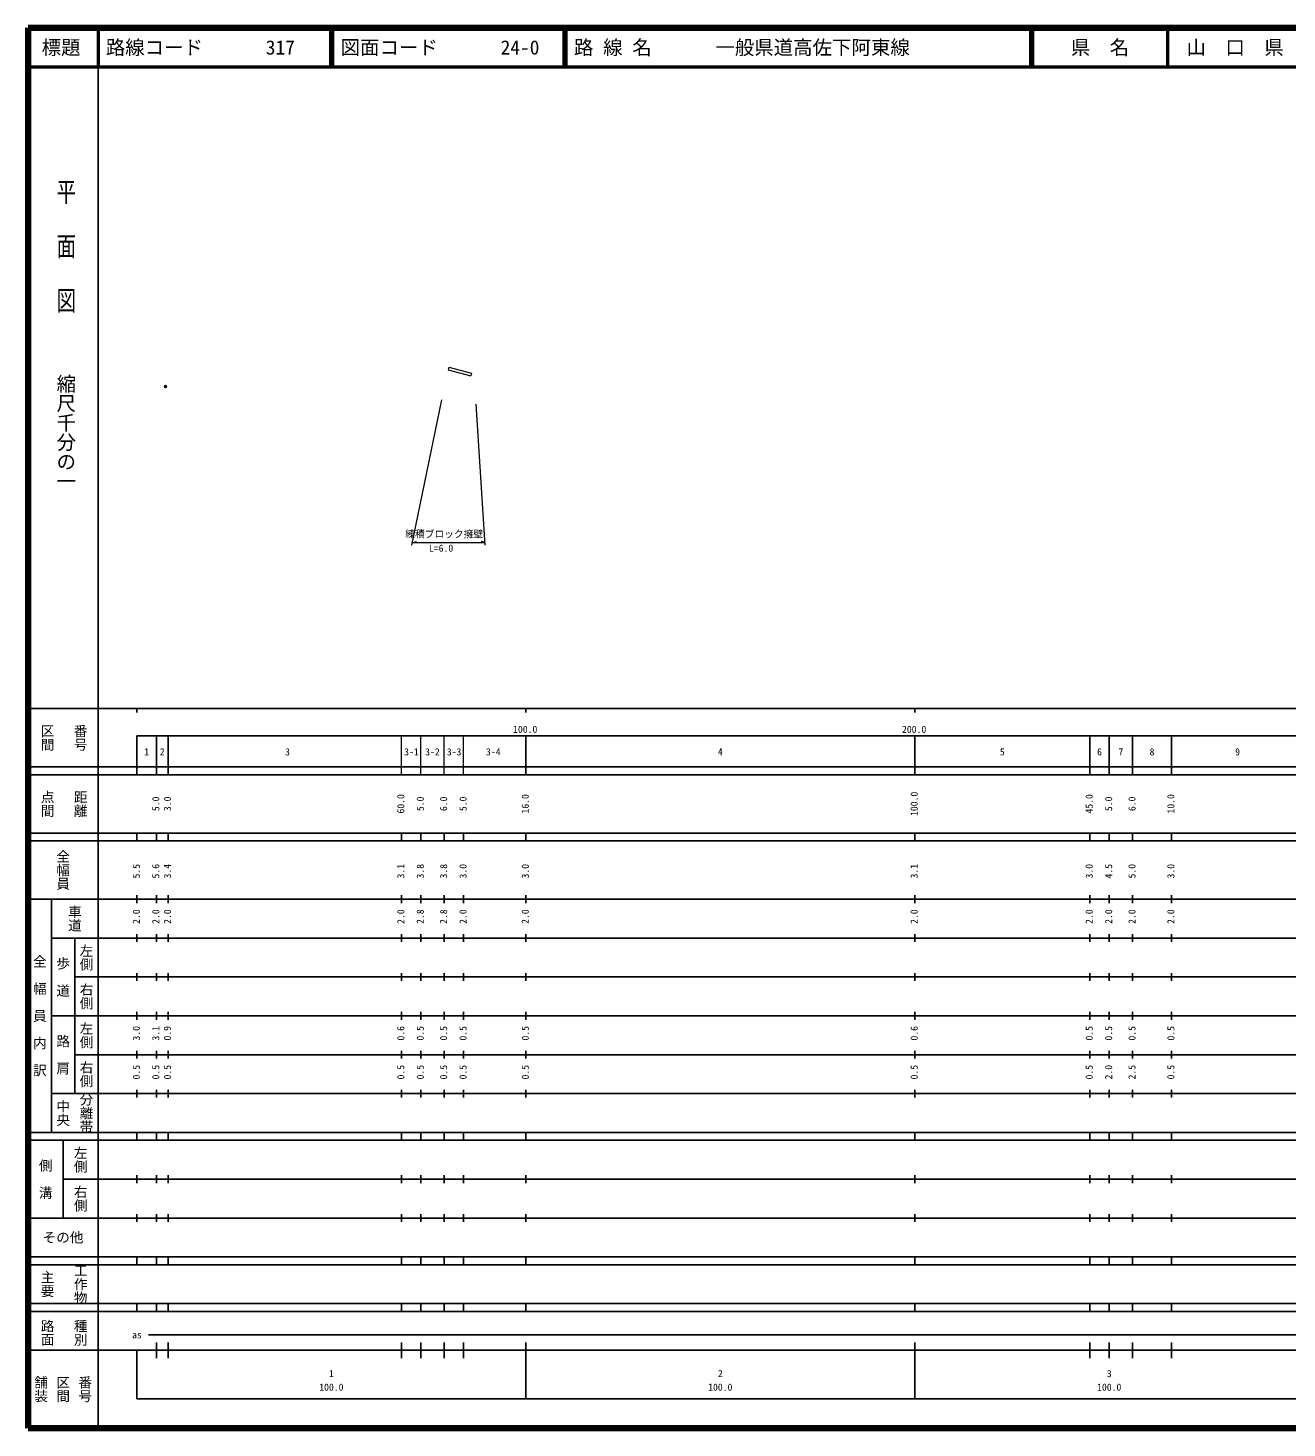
# Model space of a CAD drawing. Units: millimetres on the paper, with parts at other scales. Extents: x 40 to 680, y 20 to 380.
# Drawn here: x 40 to 363.7, y 20 to 380 of the extents above; entities that cross this region are included whole.
import ezdxf
from ezdxf.enums import TextEntityAlignment as Align

# ---------------------------------------------------------------- set-up
doc = ezdxf.new("R2010")
doc.units = ezdxf.units.MM
doc.header["$PDMODE"] = 32
doc.header["$PDSIZE"] = 0.5
for name, color, linetype, lineweight in [('M-BGD', 7, 'Continuous', 13), ('M-TTL', 2, 'Continuous', 140), ('M-TTL-BAND', 7, 'Continuous', 25), ('M-TTL-LINE', 7, 'Continuous', 50), ('旗揚げ', 7, 'Continuous', 13)]:
    doc.layers.add(name, color=color, linetype=linetype, lineweight=lineweight)
doc.layers.add('M-OTRS', color=6, linetype='Continuous')
doc.layers.add('M-TTL-TXT', color=7, linetype='Continuous')
doc.styles.add('@ＭＳ ゴシック', font='')
doc.styles.add('ＭＳ ゴシック', font='')
doc.styles.get('@ＭＳ ゴシック').set_extended_font_data('@MS Gothic')
doc.styles.get('ＭＳ ゴシック').set_extended_font_data('MS Gothic')

msp = doc.modelspace()

# ---------------------------------------------------------------- linework, layer by layer
at = {"layer": 'M-BGD'}
for p, q in [((148.201, 292.766), (148.028, 292.105)), ((148.028, 292.105), (153.891, 290.571)), ((148.201, 292.766), (154.064, 291.232)), ((154.064, 291.232), (153.891, 290.571)), ((136, 188), (136, 198)), ((141, 188), (141, 198)), ((147, 188), (147, 198)), ((152, 188), (152, 198))]:
    msp.add_line(p, q, dxfattribs=at)
at = {"layer": 'M-OTRS'}
msp.add_point((75.373, 287.793), dxfattribs=at)
at = {"layer": 'M-TTL'}
for p, q in [((40, 380), (40, 20)), ((680, 380), (40, 380)), ((40, 20), (680, 20))]:
    msp.add_line(p, q, dxfattribs=at)
at = {"layer": 'M-TTL-BAND'}
for p, q in [((58, 370), (58, 20)), ((40, 205), (579, 205)), ((68, 205), (68, 204)), ((168, 205), (168, 204)), ((268, 205), (268, 204)), ((68, 198), (579, 198)), ((68, 198), (68, 188)), ((73, 188), (73, 198)), ((76, 188), (76, 198)), ((168, 188), (168, 198)), ((268, 188), (268, 198)), ((313, 188), (313, 198)), ((318, 188), (318, 198)), ((324, 188), (324, 198)), ((334, 188), (334, 198)), ((40, 190), (579, 190)), ((40, 188), (579, 188)), ((40, 173), (579, 173)), ((68, 171), (68, 173)), ((73, 171), (73, 173)), ((76, 171), (76, 173)), ((136, 171), (136, 173)), ((141, 171), (141, 173)), ((147, 171), (147, 173)), ((152, 171), (152, 173)), ((168, 171), (168, 173)), ((268, 171), (268, 173)), ((313, 171), (313, 173)), ((318, 171), (318, 173)), ((324, 171), (324, 173)), ((334, 171), (334, 173)), ((40, 171), (579, 171)), ((40, 156), (579, 156)), ((46, 96), (46, 156)), ((68, 155), (68, 157)), ((73, 155), (73, 157)), ((76, 155), (76, 157)), ((136, 155), (136, 157)), ((141, 155), (141, 157)), ((147, 155), (147, 157)), ((152, 155), (152, 157)), ((168, 155), (168, 157)), ((268, 155), (268, 157)), ((313, 155), (313, 157)), ((318, 155), (318, 157)), ((324, 155), (324, 157)), ((334, 155), (334, 157)), ((46, 146), (579, 146)), ((52, 146), (52, 106)), ((68, 145), (68, 147)), ((73, 145), (73, 147)), ((76, 145), (76, 147)), ((136, 145), (136, 147)), ((141, 145), (141, 147)), ((147, 145), (147, 147)), ((152, 145), (152, 147)), ((168, 145), (168, 147)), ((268, 145), (268, 147)), ((313, 145), (313, 147)), ((318, 145), (318, 147)), ((324, 145), (324, 147)), ((334, 145), (334, 147)), ((68, 135), (68, 137)), ((73, 135), (73, 137)), ((76, 135), (76, 137)), ((136, 135), (136, 137)), ((141, 135), (141, 137)), ((147, 135), (147, 137)), ((152, 135), (152, 137)), ((168, 135), (168, 137)), ((268, 135), (268, 137)), ((313, 135), (313, 137)), ((318, 135), (318, 137)), ((324, 135), (324, 137)), ((334, 135), (334, 137)), ((52, 136), (579, 136)), ((46, 126), (579, 126)), ((68, 125), (68, 127)), ((73, 125), (73, 127)), ((76, 125), (76, 127)), ((136, 125), (136, 127)), ((141, 125), (141, 127)), ((147, 125), (147, 127)), ((152, 125), (152, 127)), ((168, 125), (168, 127)), ((268, 125), (268, 127)), ((313, 125), (313, 127)), ((318, 125), (318, 127)), ((324, 125), (324, 127)), ((334, 125), (334, 127)), ((52, 116), (579, 116)), ((68, 115), (68, 117)), ((73, 115), (73, 117)), ((76, 115), (76, 117)), ((136, 115), (136, 117)), ((141, 115), (141, 117)), ((147, 115), (147, 117)), ((152, 115), (152, 117)), ((168, 115), (168, 117)), ((268, 115), (268, 117)), ((313, 115), (313, 117)), ((318, 115), (318, 117)), ((324, 115), (324, 117)), ((334, 115), (334, 117)), ((46, 106), (579, 106)), ((68, 105), (68, 107)), ((73, 105), (73, 107)), ((76, 105), (76, 107)), ((136, 105), (136, 107)), ((141, 105), (141, 107)), ((147, 105), (147, 107)), ((152, 105), (152, 107)), ((168, 105), (168, 107)), ((268, 105), (268, 107)), ((313, 105), (313, 107)), ((318, 105), (318, 107)), ((324, 105), (324, 107)), ((334, 105), (334, 107)), ((40, 96), (579, 96)), ((40, 94), (579, 94)), ((49, 94), (49, 74)), ((68, 94), (68, 96)), ((73, 94), (73, 96)), ((76, 94), (76, 96)), ((136, 94), (136, 96)), ((141, 94), (141, 96)), ((147, 94), (147, 96)), ((152, 94), (152, 96)), ((168, 94), (168, 96)), ((268, 94), (268, 96)), ((313, 94), (313, 96)), ((318, 94), (318, 96)), ((324, 94), (324, 96)), ((334, 94), (334, 96)), ((49, 84), (579, 84)), ((68, 83), (68, 85)), ((73, 83), (73, 85)), ((76, 83), (76, 85)), ((136, 83), (136, 85)), ((141, 83), (141, 85)), ((147, 83), (147, 85)), ((152, 83), (152, 85)), ((168, 83), (168, 85)), ((268, 83), (268, 85)), ((313, 83), (313, 85)), ((318, 83), (318, 85)), ((324, 83), (324, 85)), ((334, 83), (334, 85)), ((40, 74), (579, 74)), ((68, 73), (68, 75)), ((73, 73), (73, 75)), ((76, 73), (76, 75)), ((136, 73), (136, 75)), ((141, 73), (141, 75)), ((147, 73), (147, 75)), ((152, 73), (152, 75)), ((168, 73), (168, 75)), ((268, 73), (268, 75)), ((313, 73), (313, 75)), ((318, 73), (318, 75)), ((324, 73), (324, 75)), ((334, 73), (334, 75)), ((40, 64), (579, 64)), ((40, 62), (579, 62)), ((68, 62), (68, 64)), ((73, 62), (73, 64)), ((76, 62), (76, 64)), ((136, 62), (136, 64)), ((141, 62), (141, 64)), ((147, 62), (147, 64)), ((152, 62), (152, 64)), ((168, 62), (168, 64)), ((268, 62), (268, 64)), ((313, 62), (313, 64)), ((318, 62), (318, 64)), ((324, 62), (324, 64)), ((334, 62), (334, 64)), ((40, 52), (579, 52)), ((68, 50), (68, 52)), ((73, 50), (73, 52)), ((76, 50), (76, 52)), ((136, 50), (136, 52)), ((141, 50), (141, 52)), ((147, 50), (147, 52)), ((152, 50), (152, 52)), ((168, 50), (168, 52)), ((268, 50), (268, 52)), ((313, 50), (313, 52)), ((318, 50), (318, 52)), ((324, 50), (324, 52)), ((334, 50), (334, 52)), ((40, 50), (579, 50)), ((71, 44), (565, 44)), ((40, 40), (579, 40)), ((68, 40), (68, 27.5)), ((73, 38), (73, 42)), ((76, 38), (76, 42)), ((136, 38), (136, 42)), ((141, 38), (141, 42)), ((147, 38), (147, 42)), ((152, 38), (152, 42)), ((168, 27.5), (168, 42)), ((268, 27.5), (268, 42)), ((313, 38), (313, 42)), ((318, 38), (318, 42)), ((324, 38), (324, 42)), ((334, 38), (334, 42)), ((68, 27.5), (579, 27.5))]:
    msp.add_line(p, q, dxfattribs=at)
at = {"layer": 'M-TTL-LINE'}
for p, q in [((58, 380), (58, 370)), ((117.75, 380), (117.75, 370)), ((118.25, 380), (118.25, 370)), ((177.75, 380), (177.75, 370)), ((178.25, 380), (178.25, 370)), ((297.75, 380), (297.75, 370)), ((298.25, 380), (298.25, 370)), ((333, 380), (333, 370)), ((40, 370), (680, 370))]:
    msp.add_line(p, q, dxfattribs=at)
at = {"layer": '旗揚げ'}
for p, q in [((138.708, 246.997), (146.433, 284.384)), ((157.565, 246.987), (155.261, 283.312)), ((138.862, 247.741), (139.862, 247.991)), ((138.862, 247.741), (157.517, 247.741)), ((157.517, 247.741), (156.517, 247.991))]:
    msp.add_line(p, q, dxfattribs=at)

# ---------------------------------------------------------------- texts
at = {"layer": 'M-TTL-BAND', "style": '@ＭＳ ゴシック', "width": 1.4}
msp.add_text('平  面  図', height=3.666, rotation=270, dxfattribs=at).set_placement((49.777, 306.475), align=Align.MIDDLE_RIGHT)
at = {"layer": 'M-TTL-BAND', "style": '@ＭＳ ゴシック'}
msp.add_text('縮尺千分の一', height=3.666, rotation=270, dxfattribs=at).set_placement((49.777, 261.03), align=Align.MIDDLE_RIGHT)
for s, p in [('区間', (45, 197.5)), ('番号', (53.5, 197.5)), ('点間', (45, 180.5)), ('距離', (53.5, 180.5)), ('全幅員', (49, 163.5)), ('車道', (52, 151)), ('左側', (55, 141)), ('全\u3000幅\u3000員\u3000内\u3000訳', (43, 126)), ('歩\u3000道', (49, 136)), ('右側', (55, 131)), ('左側', (55, 121)), ('路\u3000肩', (49, 116)), ('右側', (55, 111)), ('分離帯', (55, 101)), ('中央', (49, 101)), ('左側', (53.5, 89)), ('側\u3000溝', (44.5, 84)), ('右側', (53.5, 79)), ('工作物', (53.5, 57)), ('主要', (45, 57)), ('路面', (45, 44.5)), ('種別', (53.5, 44.5)), ('舗装', (43.333, 30)), ('区間', (49, 30)), ('番号', (54.667, 30))]:
    msp.add_text(s, height=2.566, rotation=270, dxfattribs=at).set_placement(p, align=Align.MIDDLE_CENTER)
at = {"layer": 'M-TTL-BAND', "style": 'ＭＳ ゴシック'}
for s, p in [('100.0', (167.844, 198.195)), ('200.0', (267.844, 198.195)), ('1', (70.5, 192.405)), ('2', (74.5, 192.405)), ('3', (106.739, 192.405)), ('3-1', (138.594, 192.405)), ('3-2', (143.992, 192.405)), ('3-3', (149.562, 192.405)), ('3-4', (159.625, 192.405)), ('4', (218, 192.405)), ('5', (290.5, 192.405)), ('6', (315.5, 192.405)), ('7', (321, 192.405)), ('8', (329, 192.405)), ('9', (351, 192.405)), ('as', (68, 42.5)), ('1', (118, 32.523)), ('2', (218, 32.523)), ('3', (318, 32.523)), ('100.0', (118, 29.033)), ('100.0', (218, 29.033)), ('100.0', (318, 29.033))]:
    msp.add_text(s, height=1.833, dxfattribs=at).set_placement(p, align=Align.BOTTOM_CENTER)
for s, p in [('5.0', (74.309, 180.5)), ('3.0', (77.309, 180.5)), ('60.0', (137.309, 180.5)), ('5.0', (142.309, 180.5)), ('6.0', (148.309, 180.5)), ('5.0', (153.309, 180.5)), ('16.0', (169.309, 180.5)), ('100.0', (269.309, 180.5)), ('45.0', (314.309, 180.5)), ('5.0', (319.309, 180.5)), ('6.0', (325.309, 180.5)), ('10.0', (335.309, 180.5)), ('5.5', (69.309, 163.174)), ('5.6', (74.309, 163.174)), ('3.4', (77.309, 163.174)), ('3.1', (137.309, 163.174)), ('3.8', (142.309, 163.174)), ('3.8', (148.309, 163.174)), ('3.0', (153.309, 163.174)), ('3.0', (169.309, 163.174)), ('3.1', (269.309, 163.174)), ('3.0', (314.309, 163.174)), ('4.5', (319.309, 163.174)), ('5.0', (325.309, 163.174)), ('3.0', (335.309, 163.174)), ('2.0', (69.309, 151.5)), ('2.0', (74.309, 151.5)), ('2.0', (77.309, 151.5)), ('2.0', (137.309, 151.5)), ('2.8', (142.309, 151.5)), ('2.8', (148.309, 151.5)), ('2.0', (153.309, 151.5)), ('2.0', (169.309, 151.5)), ('2.0', (269.309, 151.5)), ('2.0', (314.309, 151.5)), ('2.0', (319.309, 151.5)), ('2.0', (325.309, 151.5)), ('2.0', (335.309, 151.5)), ('3.0', (69.309, 121.5)), ('3.1', (74.309, 121.5)), ('0.9', (77.309, 121.5)), ('0.6', (137.309, 121.5)), ('0.5', (142.309, 121.5)), ('0.5', (148.309, 121.5)), ('0.5', (153.309, 121.5)), ('0.5', (169.309, 121.5)), ('0.6', (269.309, 121.5)), ('0.5', (314.309, 121.5)), ('0.5', (319.309, 121.5)), ('0.5', (325.309, 121.5)), ('0.5', (335.309, 121.5)), ('0.5', (69.309, 111.5)), ('0.5', (74.309, 111.5)), ('0.5', (77.309, 111.5)), ('0.5', (137.309, 111.5)), ('0.5', (142.309, 111.5)), ('0.5', (148.309, 111.5)), ('0.5', (153.309, 111.5)), ('0.5', (169.309, 111.5)), ('0.5', (269.309, 111.5)), ('0.5', (314.309, 111.5)), ('2.0', (319.309, 111.5)), ('2.5', (325.309, 111.5)), ('0.5', (335.309, 111.5))]:
    msp.add_text(s, height=1.833, rotation=90, dxfattribs=at).set_placement(p, align=Align.BOTTOM_CENTER)
msp.add_text('その他', height=2.566, dxfattribs=at).set_placement((49, 69), align=Align.MIDDLE_CENTER)
at = {"layer": 'M-TTL-TXT', "style": 'ＭＳ ゴシック'}
for s, p in [('標題', (48.5, 375)), ('県\u3000名', (315.625, 375)), ('山\u3000口\u3000県', (350.375, 375))]:
    msp.add_text(s, height=3.666, dxfattribs=at).set_placement(p, align=Align.MIDDLE_CENTER)
for s, p in [('路線コード', (60, 375)), ('317', (101.142, 375)), ('図面コード', (120.38, 375)), ('24-0', (161.521, 375)), ('路 線 名', (180.38, 375)), ('一般県道高佐下阿東線', (216.734, 375))]:
    msp.add_text(s, height=3.666, dxfattribs=at).set_placement(p, align=Align.MIDDLE_LEFT)
at = {"layer": '旗揚げ', "style": 'ＭＳ ゴシック'}
for s, p in [('練積ブロック擁壁', (137.007, 248.413)), ('L=6.0', (143.09, 244.777))]:
    msp.add_text(s, height=1.833, dxfattribs=at).set_placement(p, align=Align.BOTTOM_LEFT)

doc.saveas('drawing.dxf')
